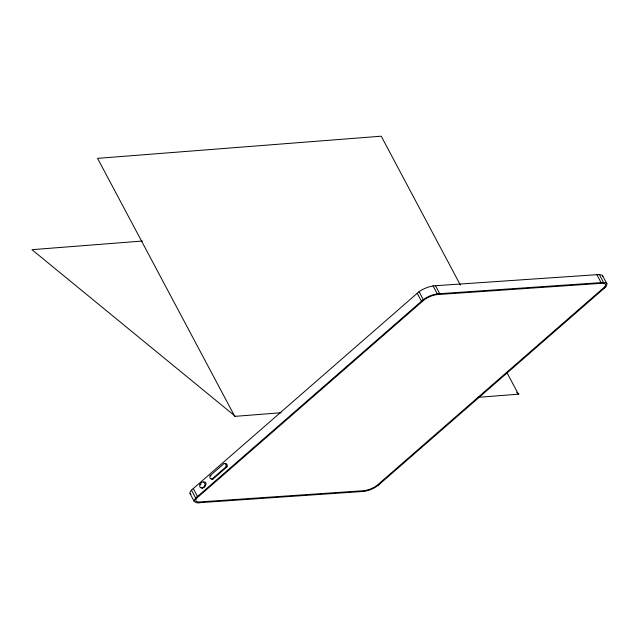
<?xml version="1.0" encoding="UTF-8"?>
<svg xmlns="http://www.w3.org/2000/svg" width="639" height="639" viewBox="0 0 639 639"><rect width="100%" height="100%" fill="white"/><g stroke="black" fill="none" stroke-linecap="round" stroke-linejoin="round"><path stroke-width="0.96" d="M201.708 488.052C208.026 486.423 204.001 477.485 199.895 484.634L199.735 486.239A2.388 1.829 86.1 0 0 200.486 487.653L202.747 487.98C205.71 487.98 207.963 481.031 203.753 482.11M210.047 475.783L209.888 477.381A2.388 1.829 86.1 0 0 210.638 478.795L212.907 479.122L227.045 466.789L227.204 465.192A2.388 1.829 86.1 0 0 226.454 463.778L224.193 463.451L210.047 475.783L211.086 475.712M211.86 479.194L226.006 466.861L226.166 465.264A2.388 1.829 86.1 0 0 225.415 463.85L224.193 463.451M603.647 288.756L606.451 286.008L606.938 283.796L602.321 275.305L599.67 274.49L433.058 285.889L427.499 287.294L422.323 289.595L419.064 291.688L191.452 490.137L190.055 492.102L189.999 493.5L194.232 501.455L196.157 502.677L200.079 502.637M379.71 484.003C374.781 488.5 368.12 491.263 361.442 491.567M377.873 485.608L605.484 287.151M142.433 241.039L31.95 249.673L235.312 416.301M281.096 412.73L234.769 416.38L97.567 158.352L381.235 136.195L460.368 285.026M478.172 397.33L518.98 394.143L516.663 392.25M226.006 466.861L227.045 466.789M199.895 484.634L200.934 484.562M204.528 485.592L205.566 485.52M197.643 502.805L363.879 491.399M212.907 479.122L211.972 478.938M202.747 487.98L202.124 487.94M191.029 494.442L189.999 493.5M606.938 283.796L605.021 282.582L601.099 282.622L596.866 274.658M599.302 274.49L603.535 282.454L437.292 293.852L433.058 285.889M507.19 373.088L518.429 394.223M435.494 285.729L439.728 293.684C433.058 293.996 426.397 296.752 421.46 301.249L417.227 293.293M419.064 291.688L423.298 299.651L195.686 498.101L191.452 490.137M193.29 488.539L197.523 496.495L194.727 499.243L194.232 501.455M602.705 275.832L602.817 276.479M195.758 499.634L196.045 501.311L198.593 502.014L364.725 490.624L369.462 489.418L373.967 487.413L376.73 485.656L604.262 287.27L605.413 285.617L605.46 284.411L604.566 283.588L602.585 283.237L436.453 294.635L431.708 295.841L427.203 297.846L424.448 299.603L196.916 497.981L195.758 499.634"/></g></svg>
